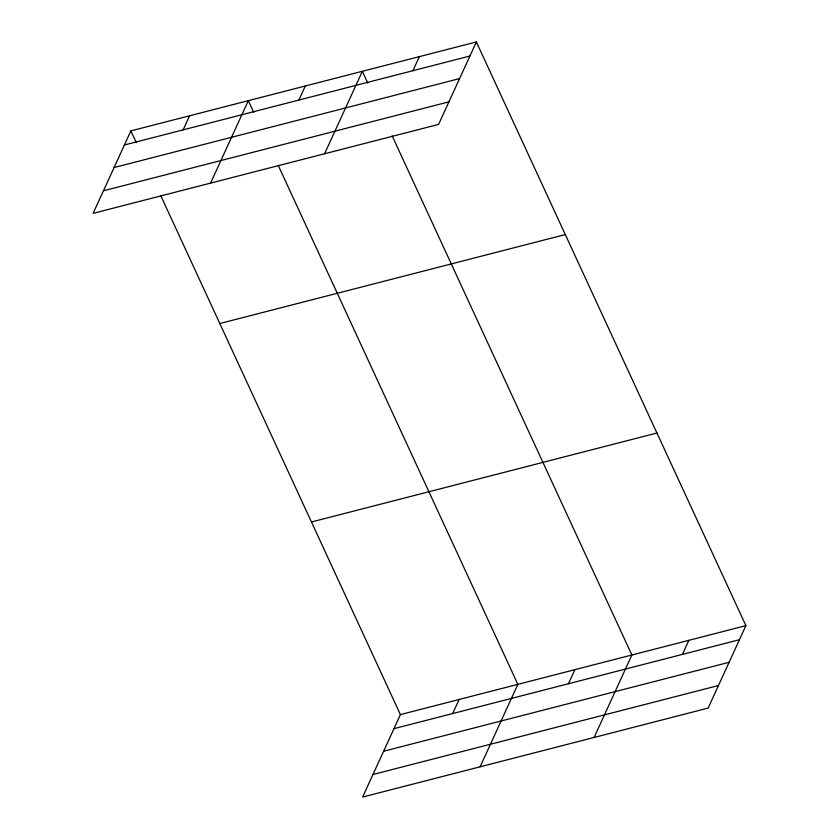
<?xml version="1.0" encoding="UTF-8"?>
<svg xmlns="http://www.w3.org/2000/svg" width="839" height="839" viewBox="0 0 839 839"><rect width="100%" height="100%" fill="white"/><g stroke="black" fill="none" stroke-linecap="round" stroke-linejoin="round"><path stroke-width="1.26" d="M130.863 130.905L93.108 213.358L438.598 124.403L476.353 41.95L130.863 130.905L136.285 142.651M183.154 129.867L189.593 115.782M210.579 183.112L248.323 100.659L253.756 112.405M298.883 100.061L305.333 85.987M324.588 153.757L362.343 71.305L367.765 83.051M412.903 70.707L419.343 56.633M160.689 195.508L400.402 714.597L362.647 797.05L708.137 708.095L745.892 625.642L476.353 41.95M452.682 713.549L459.132 699.474M480.118 766.804L517.862 684.351L278.16 165.262M568.423 683.754L574.872 669.669M594.127 737.45L631.882 654.997L392.17 135.908M682.432 654.399L688.882 640.314M124.413 144.99L469.903 56.024M114.083 167.548L459.573 78.593M103.438 190.799L448.928 101.844M219.808 323.529L565.297 234.563M311.458 521.984L656.937 433.018M400.402 714.597L745.892 625.642M393.952 728.672L739.442 639.717M383.622 751.241L729.112 662.286M372.977 774.491L718.467 685.526"/></g></svg>
